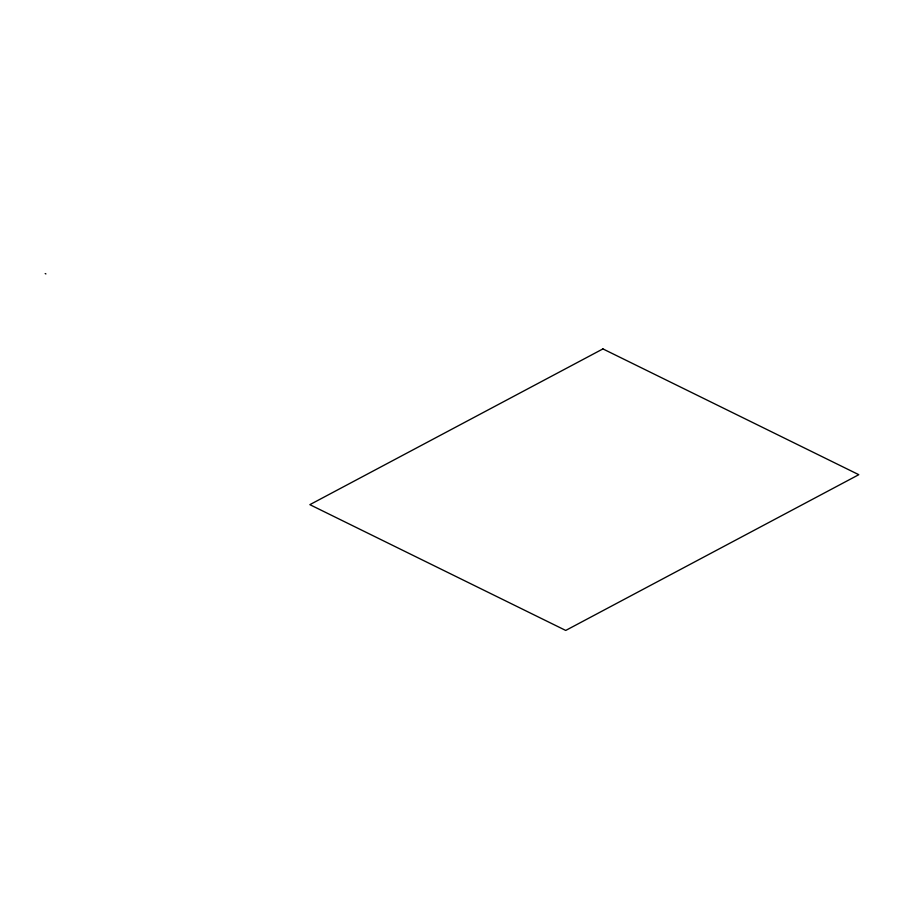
<?xml version="1.0" encoding="UTF-8"?>
<svg xmlns="http://www.w3.org/2000/svg" width="904" height="904" viewBox="0 0 904 904"><rect width="100%" height="100%" fill="white"/><g stroke="black" fill="none" stroke-linecap="round" stroke-linejoin="round"><path stroke-width="1.36" d="M45.2 273.562L45.901 273.912M602.934 348.91L309.857 504.658L565.723 630.438L858.8 474.69L602.934 348.91"/></g></svg>
